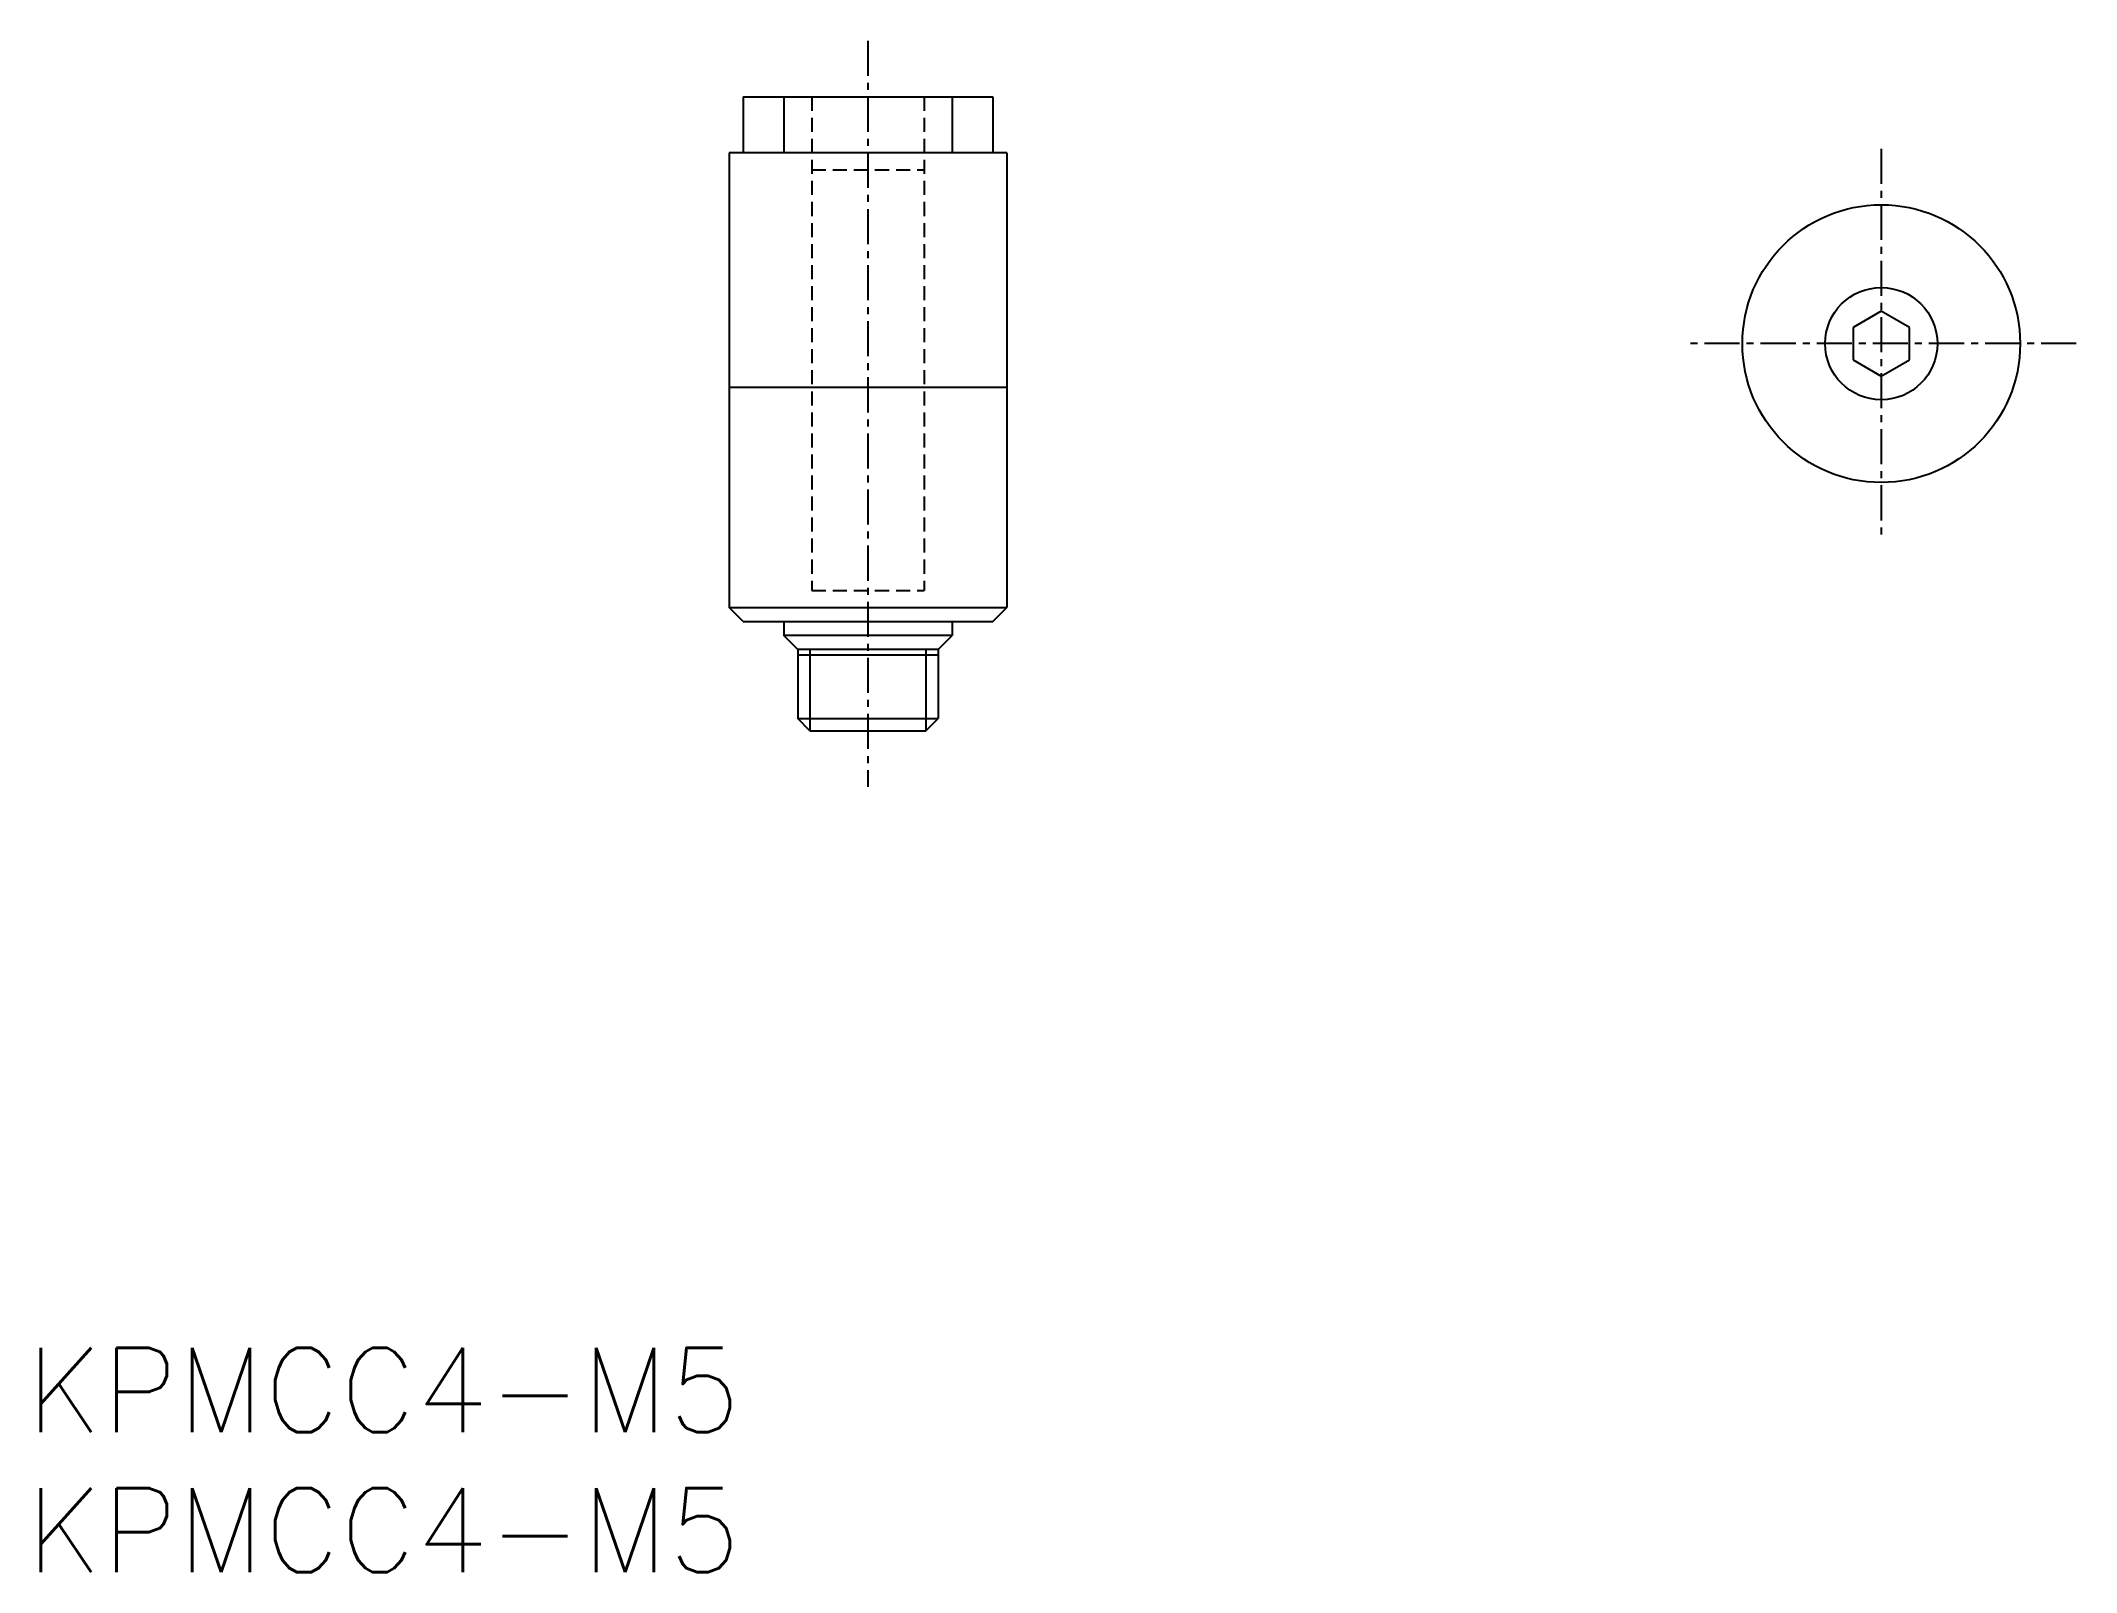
# Model space of a CAD drawing. Extents: x 0.5 to 73.1, y 0 to 54.6.
import ezdxf

# ---------------------------------------------------------------- set-up
doc = ezdxf.new("R2010")
doc.units = 0
doc.linetypes.add('CENTER', pattern=[2, 1.25, -0.25, 0.25, -0.25])
doc.linetypes.add('DASHED', pattern=[0.75, 0.5, -0.25])
doc.layers.get('0').update_dxf_attribs({"linetype": 'CONTINUOUS'})
doc.layers.add('CENTER', color=1, linetype='CENTER')
doc.styles.get("Standard").update_dxf_attribs({"font": 'txt.shx'})

# ---------------------------------------------------------------- blocks, each defined once
blk = doc.blocks.new('*U10')
at = {"color": 7, "linetype": 'CONTINUOUS'}
blk.add_text('KPMCC4-M5', height=3, dxfattribs=at).set_placement((0, 0))
blk = doc.blocks.new('*U11')
at = {"color": 7, "linetype": 'CONTINUOUS'}
blk.add_text('KPMCC4-M5', height=3, dxfattribs=at).set_placement((0, 5))

msp = doc.modelspace()

# ---------------------------------------------------------------- linework, layer by layer
at = {"color": 7, "linetype": 'CONTINUOUS'}
for p, q in [((25.55, 52.6), (25.55, 50.6)), ((25.55, 52.6), (34.45, 52.6)), ((27, 52.6), (27, 50.6)), ((33, 52.6), (33, 50.6)), ((34.45, 52.6), (34.45, 50.6)), ((25.05, 50.6), (25.05, 34.4)), ((34.95, 50.6), (25.05, 50.6)), ((34.95, 50.6), (34.95, 34.4)), ((66.117, 44.955), (65.117, 44.377)), ((65.117, 44.377), (65.117, 43.223)), ((67.117, 44.377), (66.117, 44.955)), ((67.117, 43.223), (67.117, 44.377)), ((65.117, 43.223), (66.117, 42.645)), ((66.117, 42.645), (67.117, 43.223)), ((25.05, 42.25), (34.95, 42.25)), ((25.55, 33.9), (25.05, 34.4)), ((25.05, 34.4), (34.95, 34.4)), ((34.45, 33.9), (34.95, 34.4)), ((25.55, 33.9), (34.45, 33.9)), ((27, 33.9), (27, 33.4)), ((33, 33.4), (27, 33.4)), ((27.5, 32.9), (27, 33.4)), ((32.5, 32.9), (33, 33.4)), ((33, 33.9), (33, 33.4)), ((32.5, 32.9), (27.5, 32.9)), ((27.5, 32.9), (27.5, 30.433)), ((32.5, 32.7), (27.5, 32.7)), ((27.933, 32.9), (27.933, 30)), ((32.067, 32.9), (32.067, 30)), ((32.5, 32.9), (32.5, 30.433)), ((27.933, 30), (27.5, 30.433)), ((27.5, 30.433), (32.5, 30.433)), ((27.933, 30), (32.067, 30)), ((32.067, 30), (32.5, 30.433))]:
    msp.add_line(p, q, dxfattribs=at)
at = {"color": 3, "linetype": 'DASHED'}
for p, q in [((28, 52.6), (28, 35)), ((32, 52.6), (32, 35)), ((28, 50), (32, 50)), ((28, 35), (32, 35))]:
    msp.add_line(p, q, dxfattribs=at)
at = {"color": 7, "linetype": 'CONTINUOUS'}
msp.add_circle((66.117, 43.8), 4.95, dxfattribs=at)
at = {"color": 3, "linetype": 'CONTINUOUS'}
msp.add_circle((66.117, 43.8), 2, dxfattribs=at)
at = {"layer": 'CENTER', "color": 1, "linetype": 'CENTER'}
for p, q in [((30, 54.6), (30, 28)), ((66.117, 50.75), (66.117, 36.85)), ((73.067, 43.8), (59.167, 43.8))]:
    msp.add_line(p, q, dxfattribs=at)

# ---------------------------------------------------------------- block references
at = {"color": 7, "linetype": 'CONTINUOUS'}
for name in ['*U11', '*U10']:
    msp.add_blockref(name, (0, 0), dxfattribs=at)

doc.saveas('drawing.dxf')
